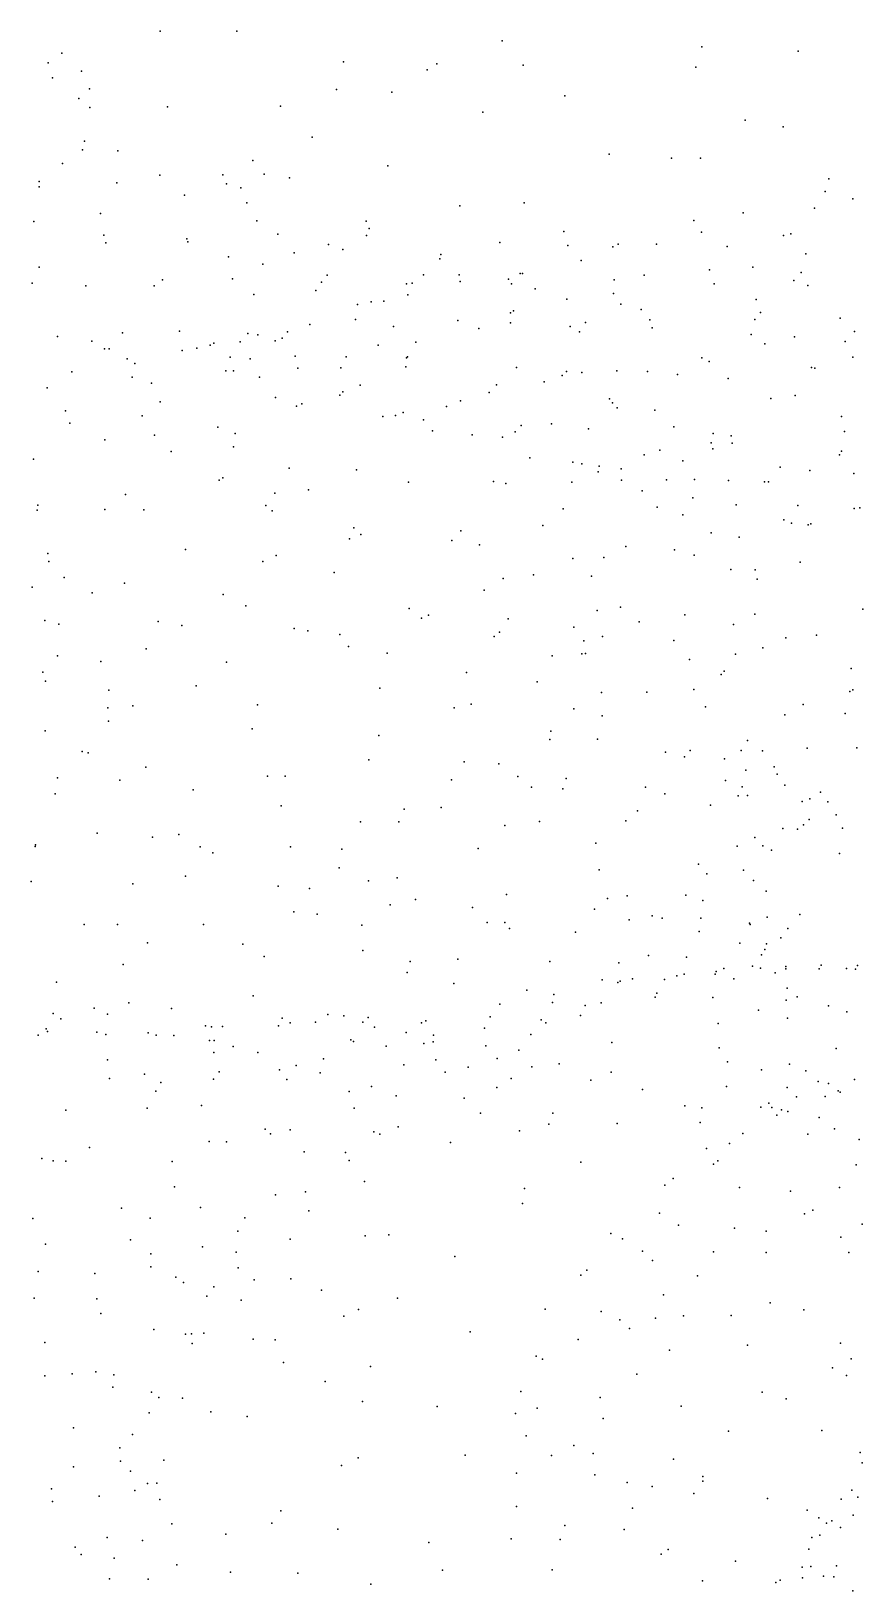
# Model space of a CAD drawing. Header units: metres. Extents: x -24.3 to 24.3, y -27.7 to 27.7.
# Drawn here: x -14.41 to -11.65, y -10.36 to -5.18 of the extents above; entities that cross this region are included whole.
import ezdxf

# ---------------------------------------------------------------- set-up
doc = ezdxf.new("R2010")
doc.units = ezdxf.units.M

msp = doc.modelspace()

# ---------------------------------------------------------------- linework, layer by layer
for p in [(-13.98, -5.1832, 16.0819), (-13.7253, -5.1829, 16.0821), (-12.8448, -5.2144, -5.9787), (-14.3067, -5.2555, 4.9128), (-12.1816, -5.2353, -6.4563), (-11.862, -5.249, 16.3922), (-14.3523, -5.2876, -5.0232), (-14.2414, -5.3156, 5.2208), (-13.3714, -5.2849, 16.1303), (-13.0935, -5.3108, 16.1383), (-13.0616, -5.2917, -5.7919), (-12.7752, -5.296, 16.1262), (-12.2011, -5.3028, 16.2277), (-14.3378, -5.3374, 5.4822), (-14.2154, -5.3742, 4.6743), (-13.3953, -5.3767, -5.4978), (-13.2114, -5.3856, -5.6475), (-14.251, -5.4067, 4.4153), (-14.2137, -5.4363, 16.2436), (-13.9561, -5.4343, 5.049), (-13.5805, -5.4314, -5.3328), (-12.6361, -5.3974, -6.1198), (-12.9092, -5.4517, 16.2027), (-12.0379, -5.4785, 16.2149), (-13.4751, -5.5351, 16.2515), (-11.9113, -5.5, -6.6366), (-14.2384, -5.5766, 5.8167), (-14.2319, -5.5481, 4.1281), (-14.1206, -5.5805, 5.6103), (-12.4891, -5.5909, -6.2183), (-14.3045, -5.6227, 3.8927), (-13.6722, -5.6122, 5.0438), (-13.2245, -5.63, 16.2383), (-12.2825, -5.6048, 16.1327), (-12.1857, -5.6049, -6.4326), (-14.382, -5.6825, 16.4657), (-14.1249, -5.6863, 16.4268), (-13.9815, -5.6614, 4.1685), (-13.7721, -5.6594, 4.4067), (-13.7607, -5.69, 5.3274), (-13.6346, -5.6578, 4.5928), (-13.5509, -5.6696, -5.3031), (-11.7601, -5.6735, -6.7361), (-14.382, -5.6999, -5.0319), (-13.8999, -5.7273, 5.5473), (-13.7122, -5.7033, -5.1567), (-11.7721, -5.7155, 4.5277), (-11.6804, -5.7398, 4.1796), (-14.1791, -5.7884, 3.7002), (-13.6921, -5.7527, 16.3685), (-12.9854, -5.7632, -5.759), (-12.7719, -5.7532, -5.9582), (-12.0443, -5.7857, 0.4204), (-11.807, -5.7705, 0.3191), (-14.4003, -5.8148, 6.3429), (-13.6598, -5.8124, 4.2088), (-13.2958, -5.814, -5.4832), (-13.2865, -5.8385, 4.9895), (-12.6401, -5.8485, 0.3413), (-12.2085, -5.8118, 0.2557), (-12.1824, -5.8508, 16.0784), (-14.1676, -5.8603, -5.0453), (-14.161, -5.8861, 16.5526), (-13.8922, -5.8728, 16.4874), (-13.8881, -5.8824, 3.8056), (-13.5898, -5.8571, 5.4498), (-13.4219, -5.8907, 4.3091), (-13.2952, -5.8618, 4.5117), (-12.8524, -5.8848, 16.1906), (-12.6268, -5.8941, -6.0626), (-12.4775, -5.8988, 0.1763), (-12.4597, -5.8906, 16.121), (-12.3319, -5.8903, 0.6049), (-12.0977, -5.8982, 0.0351), (-11.9107, -5.8616, 16.0282), (-11.8863, -5.8563, 4.7537), (-13.7534, -5.932, -5.1011), (-13.5358, -5.9192, 16.3849), (-13.3738, -5.9076, 5.3084), (-13.0519, -5.9386, 4.6212), (-13.0485, -5.925, 0.4004), (-12.5818, -5.9447, 0.726), (-11.8364, -5.9221, 0.7424), (-14.3825, -5.9667, -5.0573), (-13.7397, -6.0055, 5.7517), (-13.6399, -5.9565, 3.9263), (-13.426, -5.9935, -5.326), (-13.1058, -5.9915, 0.6805), (-12.9871, -5.9921, 4.8494), (-12.8233, -6.0069, -5.8576), (-12.7852, -5.9873, 0.8607), (-12.7774, -5.988, 4.7442), (-12.373, -5.9933, 0.8778), (-12.156, -5.975, -6.4429), (-12.012, -5.9667, 4.3691), (-11.8512, -5.9844, 4.1476), (-14.4053, -6.0193, 3.0871), (-14.2274, -6.0284, 6.2839), (-14.0002, -6.0281, 6.0239), (-13.9731, -6.0083, 3.4787), (-13.669, -6.0573, 3.6806), (-13.4639, -6.0438, 5.5096), (-13.4444, -6.0168, 4.0173), (-13.162, -6.0222, -5.5229), (-13.1582, -6.058, 4.2139), (-13.143, -6.0191, 5.2274), (-12.9841, -6.014, 0.9453), (-12.8136, -6.022, 0.0467), (-12.7345, -6.0383, 4.4669), (-12.4753, -6.054, 4.5308), (-12.4729, -6.0088, -6.1805), (-12.1404, -6.0217, 0.9585), (-11.876, -6.0112, -6.6396), (-11.8293, -6.0278, 15.8665), (-13.3248, -6.0904, 1.0205), (-13.28, -6.0816, 0.4068), (-13.2373, -6.0797, 16.3178), (-12.6295, -6.0733, -0.0966), (-12.4508, -6.0899, 16.0075), (-12.3828, -6.1072, 1.1903), (-12.0011, -6.0742, -0.2949), (-13.4831, -6.1566, 0.1822), (-13.332, -6.1399, 3.8311), (-12.9917, -6.144, -0.0907), (-12.8174, -6.1518, 4.2333), (-12.8172, -6.1184, 16.0948), (-12.8067, -6.1115, 1.2099), (-12.5674, -6.1508, 4.913), (-12.3541, -6.141, -0.295), (-12.0054, -6.1406, 4.88), (-11.9866, -6.1176, 1.0991), (-11.7223, -6.136, 15.6538), (-14.3217, -6.1967, 6.4709), (-14.2074, -6.2126, 2.4218), (-14.1054, -6.1849, 2.833), (-13.9159, -6.1788, 3.0881), (-13.7152, -6.2148, 3.0093), (-13.689, -6.1864, 0.9804), (-13.6558, -6.1917, 0.4831), (-13.5985, -6.2111, -5.0003), (-13.5758, -6.2028, 3.4212), (-13.5571, -6.1808, 1.4845), (-13.2059, -6.1632, 1.3692), (-12.9222, -6.1698, -5.688), (-12.6183, -6.1632, 1.3436), (-12.5878, -6.1817, 4.1436), (-12.3462, -6.1679, 4.926), (-12.0178, -6.1902, 3.9783), (-11.8743, -6.1978, -0.5394), (-11.7053, -6.2135, 5.0388), (-11.674, -6.1801, 1.1859), (-14.1655, -6.2377, 16.7341), (-14.15, -6.2377, 6.2857), (-13.9071, -6.2437, 1.1168), (-13.8588, -6.2359, 1.6795), (-13.8142, -6.2254, 2.7033), (-13.8026, -6.2187, 1.3933), (-13.7485, -6.2657, 5.8495), (-13.5324, -6.2623, 3.1344), (-13.3631, -6.2644, 5.5349), (-13.256, -6.2257, -0.0426), (-13.1585, -6.2648, 3.6406), (-13.1318, -6.2158, -5.3889), (-11.9721, -6.2215, 15.73), (-11.6801, -6.265, -0.653), (-14.2734, -6.3145, 1.7881), (-14.0895, -6.2712, -4.9262), (-14.0646, -6.2868, 1.3074), (-13.7629, -6.3113, 0.2911), (-13.737, -6.3106, 1.8649), (-13.6811, -6.271, 16.5087), (-13.5228, -6.3019, 2.8977), (-13.3805, -6.3011, 1.7691), (-13.1647, -6.2978, 16.2664), (-13.1621, -6.2673, 1.6369), (-12.7974, -6.2993, 5.2347), (-12.6314, -6.3133, -5.906), (-12.5798, -6.316, 5.0894), (-12.4641, -6.3106, -6.0717), (-12.3622, -6.3131, 3.8605), (-12.1817, -6.2673, -0.4888), (-12.1568, -6.2793, -6.389), (-11.8175, -6.2998, 3.7424), (-11.8059, -6.3024, 1.3308), (-14.3555, -6.3668, 1.5929), (-14.0731, -6.3321, 0.9918), (-14.0095, -6.3518, 0.753), (-13.6507, -6.3314, 2.3985), (-13.316, -6.3583, 3.0219), (-12.8631, -6.3577, 16.0471), (-12.7055, -6.347, 1.6904), (-12.6454, -6.3265, 3.8402), (-12.2628, -6.3233, 5.0813), (-12.0937, -6.3361, 1.4727), (-13.9808, -6.4141, -4.76), (-13.597, -6.3988, 0.0498), (-13.5101, -6.4207, -4.8477), (-13.384, -6.3915, 2.0157), (-13.3738, -6.3801, 2.7408), (-12.983, -6.4105, 5.3466), (-12.8876, -6.3832, 3.5558), (-12.4883, -6.4032, 1.7062), (-12.4782, -6.4165, 15.8755), (-11.9519, -6.4023, 5.1375), (-11.871, -6.3922, -0.7177), (-14.2948, -6.4436, 6.511), (-14.0398, -6.4607, 6.2436), (-13.5278, -6.4285, 16.4246), (-13.2411, -6.4621, -0.2066), (-13.1993, -6.4587, 5.4857), (-13.1736, -6.4487, -5.1665), (-13.1057, -6.4734, 2.7697), (-13.0295, -6.4296, 3.2391), (-12.4625, -6.4337, -0.4977), (-12.3373, -6.441, 3.5973), (-11.7174, -6.4621, 15.3284), (-14.2805, -6.4849, -4.8543), (-13.9995, -6.524, 0.3359), (-13.7892, -6.4973, 0.152), (-13.7316, -6.5184, -4.5618), (-13.0758, -6.5099, 2.4922), (-12.9439, -6.5231, 2.2878), (-12.8019, -6.5132, 3.2341), (-12.7811, -6.4927, 2.1176), (-12.6811, -6.4873, 15.9378), (-12.5576, -6.5038, 3.451), (-12.275, -6.4971, 15.6657), (-12.1442, -6.5187, 1.7724), (-11.708, -6.5123, -6.6092), (-14.1644, -6.5401, 16.752), (-13.7369, -6.5636, 16.5109), (-12.8439, -6.5313, -5.4271), (-12.3207, -6.574, -6.0852), (-12.1501, -6.5499, 3.3887), (-12.1445, -6.5697, -6.2605), (-12.0841, -6.5264, 15.5134), (-12.0811, -6.5508, 5.243), (-14.4008, -6.6045, 0.7552), (-13.9434, -6.5785, -4.5466), (-12.7531, -6.5994, 2.5879), (-12.6094, -6.614, 5.3007), (-12.5804, -6.6196, 2.9454), (-12.5223, -6.6277, 2.4411), (-12.3729, -6.5894, 5.2588), (-12.2448, -6.6098, 1.9466), (-11.7242, -6.5897, -0.9674), (-11.7178, -6.5777, 1.7239), (-13.7845, -6.6733, -0.0011), (-13.7725, -6.6659, 6.0072), (-13.5519, -6.6338, 5.8392), (-13.3289, -6.6396, 16.315), (-13.1554, -6.681, 5.5663), (-12.8733, -6.6782, 15.9625), (-12.6138, -6.6809, 15.8571), (-12.526, -6.6462, -0.6395), (-12.4497, -6.6365, 3.1597), (-12.4482, -6.6739, -5.9116), (-12.299, -6.6729, 2.3315), (-12.2058, -6.6718, 3.1388), (-12.0932, -6.675, -0.8427), (-11.9739, -6.6791, -6.3442), (-11.9598, -6.6795, 3.1435), (-11.9209, -6.6307, 15.2296), (-11.8228, -6.6418, 14.9383), (-11.6766, -6.6517, 3.221), (-14.0954, -6.7219, 6.3746), (-13.5991, -6.7171, -0.1972), (-13.4876, -6.7063, -4.5253), (-12.8321, -6.6852, 5.4113), (-12.3795, -6.7089, 15.5455), (-12.2117, -6.7321, 2.8364), (-14.3886, -6.774, 6.7055), (-14.387, -6.7563, -4.7492), (-14.1643, -6.7713, -4.4969), (-14.0348, -6.7725, 16.729), (-13.6294, -6.7583, 16.4832), (-13.6083, -6.7757, -4.2997), (-12.6425, -6.7689, -5.4996), (-12.3295, -6.7635, -0.7608), (-12.0672, -6.7555, 2.4374), (-11.8627, -6.7578, 2.0991), (-11.6757, -6.7677, 14.3269), (-11.6566, -6.7656, 1.995), (-13.3375, -6.8316, -4.3449), (-12.7095, -6.8242, -0.5997), (-12.2451, -6.7884, 15.3857), (-11.9088, -6.8053, 14.6327), (-11.8841, -6.8167, 2.8702), (-11.8289, -6.8223, -1.1482), (-11.819, -6.8188, 2.5097), (-13.3515, -6.8689, 16.33), (-13.3142, -6.8539, -0.3439), (-13.0123, -6.8737, -0.4715), (-12.9821, -6.8416, -4.7928), (-12.1509, -6.8483, 14.9963), (-12.0576, -6.8628, 14.7933), (-14.3533, -6.9172, 16.8987), (-13.8967, -6.9041, 6.2197), (-13.5949, -6.9236, -4.0494), (-12.9198, -6.8887, 5.5286), (-12.61, -6.9337, 5.4314), (-12.5075, -6.9305, 15.4697), (-12.4334, -6.8944, -5.7053), (-12.2725, -6.905, 5.3311), (-12.207, -6.9234, -6.0279), (-14.3505, -6.944, 0.3702), (-13.6394, -6.9439, -0.2357), (-13.4024, -6.9804, 5.8521), (-12.7409, -6.9887, 15.7571), (-12.0847, -6.9704, -1.0544), (-12.0042, -6.9715, 14.468), (-11.8554, -6.9459, 5.3314), (-14.4054, -7.0292, -4.5443), (-14.2997, -6.9969, 6.5926), (-14.0992, -7.0161, 6.405), (-12.9046, -7.0393, -4.4114), (-12.841, -6.9999, -4.7417), (-12.5475, -6.9927, -5.414), (-11.9974, -7.0031, -6.1734), (-14.2066, -7.0477, -4.3149), (-13.7716, -7.053, 6.0963), (-13.6962, -7.0916, -3.9358), (-12.4516, -7.0953, 5.4383), (-14.3632, -7.1396, 16.8889), (-13.9868, -7.1437, 16.7128), (-13.1538, -7.1001, 5.7184), (-13.1122, -7.1326, 16.054), (-13.0894, -7.1222, -3.8552), (-12.8248, -7.1338, 5.5851), (-12.5293, -7.1062, 15.3257), (-12.3891, -7.1448, -5.4179), (-12.2376, -7.1213, -5.7232), (-12.0056, -7.1189, 14.1562), (-11.6469, -7.1025, 13.8694), (-14.3165, -7.1521, 0.1573), (-13.908, -7.1569, -0.1797), (-13.5353, -7.1664, -3.7659), (-13.4901, -7.1747, 5.9334), (-13.3841, -7.1862, 16.2884), (-12.8712, -7.1935, 15.7615), (-12.854, -7.1783, -3.9231), (-12.6069, -7.1617, -4.719), (-12.5119, -7.1932, -5.115), (-12.0769, -7.1536, 5.3855), (-11.9031, -7.1972, 13.9512), (-11.8006, -7.188, -6.2032), (-14.0264, -7.2338, -4.0676), (-13.3553, -7.2261, -3.6306), (-13.2269, -7.2486, -0.4515), (-12.573, -7.2071, -0.6913), (-12.5684, -7.2489, 5.5421), (-12.2748, -7.2059, 14.5025), (-11.9786, -7.2311, -6.0034), (-14.3217, -7.257, -4.2675), (-14.1773, -7.2763, 6.4043), (-13.7606, -7.2778, 16.5297), (-12.6782, -7.2572, -4.0469), (-12.5799, -7.251, -4.3431), (-12.2223, -7.2694, 14.2476), (-12.0692, -7.252, -5.7716), (-11.6857, -7.2993, -1.7083), (-14.3704, -7.311, 6.5585), (-14.3608, -7.3414, 0.0299), (-12.9632, -7.3124, -3.6001), (-12.7285, -7.3437, 15.4676), (-12.1172, -7.3192, -5.5638), (-12.1072, -7.3081, 13.9877), (-14.1514, -7.3716, -0.1266), (-13.8614, -7.3571, -3.8498), (-13.2504, -7.3643, -3.454), (-12.5143, -7.3786, 14.5987), (-12.364, -7.3774, -4.7749), (-12.2082, -7.3689, -5.3145), (-11.6897, -7.376, -6.14), (-11.6799, -7.3696, 13.7641), (-14.1548, -7.4303, 16.7573), (-14.0717, -7.4237, 6.27), (-13.657, -7.4204, 5.9776), (-13.0044, -7.4303, 5.6763), (-12.9475, -7.4175, 15.7088), (-12.6067, -7.4335, 14.9057), (-12.5127, -7.4562, -0.7175), (-12.1693, -7.4268, -1.0333), (-11.9057, -7.4534, -5.6969), (-11.8453, -7.4184, -5.9245), (-11.7051, -7.4486, 5.4671), (-14.3626, -7.5067, -4.1229), (-14.1524, -7.4742, -3.9909), (-13.6754, -7.4997, -3.5693), (-12.6832, -7.5078, 15.1578), (-13.254, -7.5214, -0.2804), (-12.686, -7.5346, -0.559), (-12.5281, -7.5339, 14.3713), (-12.0303, -7.5384, 13.8645), (-14.2393, -7.5748, -0.1383), (-14.2192, -7.5795, 6.349), (-13.2869, -7.6022, 16.0902), (-12.9709, -7.6089, -3.3764), (-12.302, -7.5771, 5.497), (-12.2394, -7.5921, -4.068), (-12.2208, -7.5711, -4.3377), (-12.1065, -7.5997, -4.8796), (-12.0504, -7.5713, -1.2397), (-11.9804, -7.5731, -5.3293), (-11.8315, -7.5643, -1.9505), (-11.6665, -7.5624, -2.3948), (-14.321, -7.6623, 16.793), (-14.0277, -7.6264, 16.6436), (-13.6236, -7.6563, -0.1366), (-13.5653, -7.6563, 16.3185), (-12.856, -7.6155, 15.4501), (-12.7926, -7.6583, 5.579), (-12.6322, -7.6646, -3.3502), (-12.0349, -7.637, -5.0821), (-11.9418, -7.6255, 5.5158), (-11.931, -7.6497, -1.6387), (-14.3293, -7.715, -3.9401), (-14.1149, -7.6701, -3.7987), (-13.8712, -7.702, 6.0022), (-13.0127, -7.6684, 15.6227), (-12.7467, -7.6933, 15.0359), (-12.6432, -7.6985, -0.3823), (-12.3681, -7.6933, 14.0666), (-12.304, -7.7152, -3.4483), (-12.1034, -7.6711, -3.7523), (-12.0481, -7.6925, -4.6037), (-11.9058, -7.6869, -2.1305), (-11.7879, -7.7095, -2.7363), (-13.5783, -7.7554, 5.8705), (-13.1698, -7.7666, -3.3524), (-13.0467, -7.7606, -0.1592), (-12.1523, -7.7527, -1.1701), (-12.0607, -7.7216, -4.3156), (-12.03, -7.7212, -4.0624), (-11.8486, -7.7409, -3.5199), (-11.8224, -7.7317, -3.2131), (-11.7632, -7.7416, 13.6616), (-13.3153, -7.8084, 5.7455), (-13.1874, -7.8088, 15.9039), (-12.7208, -7.8076, 14.5775), (-12.4341, -7.8051, 5.5379), (-12.3952, -7.7716, -0.4974), (-11.8434, -7.8179, -4.328), (-11.8255, -7.8012, -3.9468), (-11.7357, -7.7849, 5.5649), (-14.19, -7.8462, 6.0886), (-14.0058, -7.8597, 16.5814), (-13.9188, -7.8506, -3.6404), (-12.8356, -7.821, 15.219), (-12.0058, -7.86, -1.4905), (-11.9121, -7.8309, -2.543), (-11.8637, -7.8329, -4.7316), (-11.7147, -7.8291, -5.3478), (-14.3953, -7.8904, -0.1187), (-14.3949, -7.885, 16.7909), (-13.8473, -7.8915, -0.0152), (-13.8053, -7.9119, 16.4325), (-13.5478, -7.8912, 16.2589), (-13.377, -7.8992, 16.0931), (-12.9241, -7.8972, -0.0052), (-12.534, -7.8792, 14.2023), (-12.0637, -7.8892, -3.0663), (-11.9794, -7.8881, 5.5225), (-11.9501, -7.9023, -2.1625), (-11.724, -7.9137, -5.0761), (-13.3856, -7.9613, -0.0656), (-12.5228, -7.9678, -0.0684), (-12.1928, -7.9493, -3.2474), (-12.0427, -7.9687, 13.7885), (-14.4088, -8.0069, -3.8971), (-14.0713, -8.0138, -3.7238), (-13.8965, -7.9891, 5.8638), (-13.5882, -8.0218, 0.0075), (-13.2891, -8.0039, -3.3734), (-13.1936, -7.9949, 0.0409), (-12.1648, -7.9807, -0.8654), (-12.0104, -8.0033, -1.7767), (-13.4847, -8.0293, 5.7084), (-13.1325, -8.066, 15.5082), (-12.8306, -8.0499, 14.6288), (-12.4951, -8.0625, 14.0536), (-12.4292, -8.0542, -3.1362), (-12.2342, -8.0517, -2.9696), (-12.1777, -8.0697, -0.5042), (-11.9677, -8.0389, -2.3348), (-13.5367, -8.1072, -3.4371), (-13.4588, -8.1152, 16.1112), (-13.2171, -8.084, 15.7853), (-12.9433, -8.0933, 15.1249), (-12.538, -8.0985, 0.3352), (-12.3465, -8.1205, -0.1181), (-12.3138, -8.1285, 13.9078), (-12.1843, -8.1284, -0.2724), (-11.9641, -8.1254, -1.9933), (-11.8558, -8.1165, 13.7224), (-14.233, -8.1496, 5.841), (-14.1217, -8.1498, -0.09), (-13.8361, -8.1495, 5.6888), (-13.3108, -8.1514, 0.1648), (-12.8939, -8.1422, -3.2993), (-12.8353, -8.1429, 0.3754), (-12.8205, -8.1622, 5.5628), (-12.6013, -8.1746, 0.5757), (-12.4231, -8.1335, 0.1214), (-12.1909, -8.1728, 0.5526), (-12.0235, -8.1449, -2.5596), (-12.0212, -8.1491, -0.708), (-11.8963, -8.1624, 5.4378), (-14.0227, -8.2098, 16.5224), (-13.706, -8.2143, 5.498), (-12.0554, -8.2118, 0.7693), (-11.9727, -8.2324, 0.3175), (-11.9673, -8.214, 0.5509), (-11.9187, -8.1935, -1.0517), (-14.1037, -8.2824, 5.4816), (-13.6353, -8.2557, 16.2434), (-13.3069, -8.2361, -3.4186), (-13.1502, -8.2718, 5.5233), (-12.9918, -8.265, 14.9512), (-12.6861, -8.2717, 14.2142), (-12.4575, -8.2768, 5.5077), (-12.3584, -8.2528, 0.9319), (-12.2324, -8.2582, -3.0737), (-11.9839, -8.2506, 1.071), (-11.7848, -8.2839, 1.8036), (-11.665, -8.285, 2.0574), (-13.1606, -8.3086, 0.4824), (-12.5126, -8.3329, 2.7242), (-12.4527, -8.3376, 1.7175), (-12.4122, -8.3298, 1.935), (-12.3057, -8.3325, 2.884), (-12.2648, -8.32, 1.3163), (-12.2397, -8.314, 1.5437), (-12.1374, -8.314, 2.6234), (-12.1342, -8.3057, 2.2402), (-12.1085, -8.2955, 1.734), (-12.075, -8.33, 2.9688), (-12.0129, -8.288, 1.4189), (-11.9868, -8.2948, 1.9767), (-11.9378, -8.3097, 2.7589), (-11.9022, -8.2887, -2.2448), (-11.9021, -8.2971, -1.4615), (-11.7915, -8.2962, 2.3692), (-11.7012, -8.295, 0.4002), (-11.6708, -8.2982, 1.2046), (-14.3249, -8.3413, 5.4291), (-13.6717, -8.3867, 0.1805), (-13.005, -8.3448, 0.6855), (-12.7625, -8.3676, 0.9551), (-12.6726, -8.3814, 3.0242), (-12.4608, -8.3418, 1.4737), (-12.3313, -8.3777, -3.2612), (-11.8981, -8.3609, 3.2406), (-11.8653, -8.39, -2.0341), (-14.2001, -8.4271, -3.7679), (-14.0849, -8.409, -0.0038), (-13.9425, -8.4283, 5.2963), (-12.8525, -8.4144, 3.1445), (-12.6779, -8.4079, 2.6015), (-12.5685, -8.4185, -3.351), (-12.5163, -8.4098, 3.2802), (-12.3367, -8.3906, 13.9334), (-12.1445, -8.3921, 3.33), (-11.9933, -8.4339, -2.7592), (-11.9016, -8.4011, 5.4205), (-11.7605, -8.4197, -0.6157), (-11.7001, -8.4392, 3.6359), (-14.3362, -8.4445, 4.9906), (-14.3099, -8.463, 4.7688), (-14.1555, -8.447, 5.2537), (-13.8304, -8.4862, 3.4813), (-13.81, -8.4888, 3.9764), (-13.7731, -8.4877, -3.6583), (-13.5879, -8.4864, 16.1184), (-13.5748, -8.4609, 3.2153), (-13.5492, -8.4757, 3.8674), (-13.4646, -8.4742, 3.468), (-13.4236, -8.4477, 5.3479), (-13.3701, -8.4521, 3.0568), (-13.3074, -8.4741, 3.6708), (-13.2892, -8.4587, 3.3136), (-13.2688, -8.4906, 15.4572), (-13.1122, -8.4756, 2.7105), (-13.0976, -8.4694, 3.5846), (-12.9034, -8.4937, -3.4996), (-12.8847, -8.4555, 5.407), (-12.7154, -8.4656, 2.3838), (-12.6995, -8.4759, 1.7908), (-12.5847, -8.4514, 3.5377), (-12.1272, -8.4785, 5.3777), (-11.8966, -8.4606, 13.7602), (-14.3861, -8.5168, 16.6829), (-14.3595, -8.496, 4.0528), (-14.355, -8.5048, -0.1288), (-14.191, -8.5065, 3.882), (-14.1609, -8.5151, 4.3922), (-14.0204, -8.5094, 4.1685), (-13.9939, -8.517, 16.4405), (-13.9351, -8.5178, 4.3705), (-13.817, -8.5345, 4.6923), (-13.8007, -8.5349, 16.3035), (-13.3468, -8.5326, 3.9773), (-13.3389, -8.5382, 0.6289), (-13.163, -8.508, 15.2441), (-13.1046, -8.545, -3.572), (-13.0741, -8.5391, 2.4224), (-13.0722, -8.5168, 14.8265), (-12.7492, -8.5146, 1.5772), (-12.4806, -8.5417, 3.8057), (-13.8027, -8.5747, 3.1263), (-13.738, -8.5542, 4.9799), (-13.6563, -8.5747, 4.1778), (-13.4378, -8.5958, 4.1794), (-13.2303, -8.5537, 5.2876), (-12.8988, -8.5527, 3.9155), (-12.8617, -8.5944, 1.3904), (-12.7896, -8.5662, 14.2229), (-12.1236, -8.5592, 3.9515), (-11.7355, -8.5614, 4.0611), (-14.1557, -8.5985, 3.3471), (-14.0323, -8.6465, 3.1401), (-13.7845, -8.6387, 2.886), (-13.5844, -8.632, 0.5254), (-13.5283, -8.6173, 4.5254), (-13.4494, -8.6418, 2.4952), (-13.1711, -8.6153, 4.1636), (-13.0651, -8.5984, 0.9983), (-13.0335, -8.6402, 1.2119), (-12.9572, -8.6228, 2.0962), (-12.7458, -8.6223, 4.0711), (-12.6557, -8.6118, 14.0551), (-12.4822, -8.6398, 4.0897), (-12.0959, -8.6054, -3.0583), (-11.9832, -8.6321, 5.2547), (-11.8899, -8.6137, -2.5309), (-11.8356, -8.6352, -2.2801), (-14.1491, -8.6609, 16.5183), (-13.9787, -8.674, -3.7918), (-13.8036, -8.663, 0.2621), (-13.56, -8.6642, -3.7305), (-13.279, -8.6877, 4.7696), (-12.8625, -8.6905, 4.294), (-12.815, -8.6603, 5.2544), (-12.5501, -8.6663, 5.2714), (-12.3781, -8.6972, 4.2838), (-12.1001, -8.6871, 13.8564), (-11.8982, -8.6906, 4.3923), (-11.7951, -8.6711, 5.1329), (-11.7605, -8.6769, -1.5038), (-11.6741, -8.6644, 4.3811), (-13.9953, -8.7023, 2.9065), (-13.8431, -8.7505, 2.6615), (-13.3526, -8.7041, 15.4931), (-13.1968, -8.7179, 4.4923), (-12.971, -8.7259, -3.6587), (-12.2384, -8.751, -3.3463), (-11.9594, -8.7423, 4.9682), (-11.867, -8.7212, 16.8231), (-11.7717, -8.7208, 16.4088), (-11.7282, -8.7012, -1.0655), (-11.7221, -8.7062, 4.6734), (-14.2937, -8.7661, 3.0256), (-14.0234, -8.7598, 0.2008), (-13.3364, -8.7597, 2.2301), (-12.9171, -8.7755, 4.5476), (-12.6767, -8.7761, 5.0341), (-12.1818, -8.7578, 5.0147), (-11.9851, -8.7557, 17.324), (-11.9491, -8.7567, 17.0718), (-11.9328, -8.782, -2.9339), (-11.9169, -8.7651, 16.5885), (-11.8957, -8.7707, 17.5616), (-11.7922, -8.7902, 13.7487), (-13.6316, -8.8285, 2.384), (-13.6142, -8.8447, 15.9771), (-13.5486, -8.8312, 0.7605), (-13.2709, -8.838, 1.4456), (-13.2511, -8.8459, 1.8263), (-13.1902, -8.8217, 14.8292), (-12.7872, -8.8349, 4.8248), (-12.6891, -8.8129, 4.5926), (-12.4631, -8.8106, 4.9514), (-12.1874, -8.8069, 4.7475), (-12.0458, -8.8435, 16.8898), (-11.8299, -8.8459, 16.2381), (-11.7408, -8.8283, -2.0052), (-14.2149, -8.8899, 0.1482), (-13.8177, -8.8705, 16.2438), (-13.7596, -8.8709, -3.8875), (-13.5024, -8.9044, 15.788), (-13.3651, -8.906, 15.2821), (-13.0164, -8.8729, 14.3957), (-12.1662, -8.8929, 17.1095), (-12.0899, -8.8764, 17.5214), (-11.6591, -8.8633, 18.1552), (-14.3734, -8.9268, -3.9826), (-14.3361, -8.9341, 2.8282), (-14.2934, -8.9354, 16.4785), (-13.9405, -8.9366, 2.4974), (-13.3527, -8.9328, -3.858), (-12.5831, -8.939, -3.656), (-12.1425, -8.9453, -3.3089), (-12.1287, -8.934, 16.5513), (-11.6693, -8.9471, -1.7699), (-13.3017, -9.0033, 14.9443), (-12.2766, -8.9924, 16.8993), (-13.9334, -9.0206, 0.4225), (-13.5974, -9.0469, 0.9402), (-13.498, -9.037, 1.1895), (-12.77, -9.0262, -3.7855), (-12.304, -9.015, 13.8811), (-12.0569, -9.0232, 17.883), (-11.8871, -9.035, 18.1823), (-11.7239, -9.0225, -2.1499), (-14.1091, -9.0913, 2.4623), (-13.846, -9.0888, 2.2191), (-13.4864, -9.1001, 1.4561), (-12.777, -9.0754, 14.0607), (-12.3221, -9.1082, -3.6594), (-11.8411, -9.11, -2.9864), (-11.8124, -9.0978, 13.7802), (-14.4031, -9.1255, 2.7327), (-14.0133, -9.1241, 16.2405), (-13.6988, -9.1238, 15.9089), (-12.2587, -9.1479, 16.4292), (-12.0732, -9.1579, 13.8685), (-11.6488, -9.1448, -1.9086), (-14.3609, -9.2113, 16.3817), (-14.0792, -9.1963, -4.1265), (-13.7224, -9.1679, 2.0186), (-13.5488, -9.1938, -4.0473), (-13.2997, -9.1831, -3.9999), (-13.2213, -9.1804, 14.4378), (-12.4836, -9.1759, 16.9272), (-12.4452, -9.1935, 17.3884), (-11.9676, -9.1677, -3.2621), (-11.7204, -9.188, 18.4656), (-14.0111, -9.2433, 2.2541), (-13.84, -9.2201, 0.7762), (-13.7286, -9.2373, 1.7884), (-13.0023, -9.2514, -3.9921), (-12.379, -9.2338, 13.8595), (-12.3452, -9.265, 17.7615), (-12.1429, -9.2366, 18.1385), (-11.9684, -9.2382, 16.1061), (-11.6928, -9.2388, 15.9403), (-14.3857, -9.3021, 0.0974), (-14.1976, -9.308, 2.3956), (-14.0116, -9.286, 0.5956), (-13.9279, -9.3201, 15.9753), (-13.7213, -9.2895, 1.5728), (-12.5836, -9.3135, -3.8806), (-12.5635, -9.2975, 17.1086), (-12.1961, -9.3165, -3.6303), (-13.9028, -9.3382, 2.0824), (-13.8021, -9.3525, 15.7995), (-13.6688, -9.3289, 15.6095), (-13.5467, -9.3259, 15.1953), (-13.4445, -9.3639, 14.7127), (-14.3993, -9.3905, 2.5401), (-14.1906, -9.3922, -4.2272), (-13.8252, -9.3837, 0.989), (-13.7114, -9.397, -4.2036), (-13.1919, -9.3904, 14.29), (-12.3088, -9.3793, 18.0677), (-11.9551, -9.4061, -3.422), (-14.1777, -9.4406, 16.1357), (-13.37, -9.4496, 14.447), (-13.3216, -9.4278, -4.1711), (-12.7017, -9.4271, 13.9577), (-12.5158, -9.4348, 16.5758), (-12.4544, -9.4621, 17.9176), (-12.3356, -9.4564, -3.8596), (-12.2427, -9.4494, 16.1649), (-12.0844, -9.4482, 13.8403), (-11.8423, -9.4295, 15.9862), (-14.0013, -9.4945, 0.7691), (-13.8965, -9.5102, 1.9375), (-13.8763, -9.509, 1.6692), (-13.8359, -9.506, 15.627), (-13.6715, -9.5264, 15.2464), (-13.5986, -9.5286, 14.9504), (-12.9509, -9.5015, -4.1615), (-12.5926, -9.5271, 17.7436), (-12.4212, -9.4905, 13.8344), (-14.3635, -9.537, 16.1989), (-13.8742, -9.5402, 1.4078), (-12.2892, -9.5634, 18.246), (-12.03, -9.5461, -3.6092), (-11.7212, -9.5393, -2.9888), (-13.5704, -9.6036, 14.6781), (-13.2824, -9.6175, -4.3172), (-12.7321, -9.5823, -4.116), (-12.7105, -9.5927, 17.0293), (-11.748, -9.6214, -3.2046), (-11.6857, -9.5921, 13.847), (-14.3632, -9.6485, 2.3295), (-14.2728, -9.6419, 0.2824), (-14.1945, -9.6348, -4.3848), (-14.134, -9.6449, 15.8773), (-13.4325, -9.6664, 14.3921), (-12.3974, -9.6423, 16.306), (-11.7015, -9.6465, 15.9725), (-14.1382, -9.6861, 0.6066), (-14.009, -9.7026, 0.8518), (-13.9854, -9.7199, 15.5553), (-13.9066, -9.7218, 1.1835), (-13.3086, -9.7331, 14.2197), (-12.7826, -9.7, 17.3629), (-12.5189, -9.7201, 16.4823), (-11.9808, -9.7025, 18.6027), (-11.9016, -9.7249, 13.7935), (-14.0166, -9.7708, 1.6532), (-13.8118, -9.7678, 15.1703), (-13.6919, -9.7836, 14.7563), (-13.061, -9.75, 14.009), (-12.7999, -9.7731, 13.9148), (-12.7282, -9.7553, 16.8338), (-12.2506, -9.7493, 18.3962), (-14.2681, -9.8206, 2.1186), (-12.5089, -9.7896, -4.1513), (-12.0929, -9.8319, 16.1417), (-11.7825, -9.8301, -3.441), (-14.1149, -9.8869, -4.6136), (-14.0721, -9.8426, 1.8817), (-12.7652, -9.847, -4.3006), (-12.6067, -9.8794, 13.8252), (-14.1119, -9.9311, 0.685), (-13.9681, -9.9281, 1.2443), (-13.3228, -9.9207, -4.5658), (-12.9675, -9.9116, -4.4355), (-12.6804, -9.9128, 17.7329), (-12.5429, -9.9061, 17.9596), (-12.2753, -9.925, 16.2802), (-11.6557, -9.9028, 16.0031), (-11.649, -9.9372, -3.2203), (-14.2683, -9.9498, 15.6958), (-14.0788, -9.9651, 15.334), (-13.3783, -9.9454, 14.1753), (-12.7969, -9.9717, 17.3439), (-12.5367, -9.9772, -4.2729), (-12.1784, -9.9829, 13.7447), (-14.3408, -10.023, -4.6517), (-14.0641, -10.0289, 1.5107), (-14.0228, -10.0056, 0.9453), (-13.9916, -10.0047, 15.116), (-12.4292, -10.0026, 13.7577), (-12.3465, -10.0156, 18.2952), (-12.2082, -10.0389, -4.0707), (-12.1786, -9.9979, 18.5352), (-11.6835, -10.028, -12.2392), (-14.3381, -10.0657, 0.2455), (-14.1834, -10.0478, 1.9048), (-13.9819, -10.0585, -4.7656), (-13.5798, -10.0962, 14.3088), (-12.7967, -10.0823, 17.0097), (-12.4122, -10.0881, 16.4177), (-11.9635, -10.0557, 18.6229), (-11.832, -10.0941, 16.1006), (-11.7184, -10.0574, -14.2592), (-11.663, -10.0506, -11.9894), (-13.942, -10.1393, 14.8149), (-13.61, -10.1369, -4.781), (-12.6369, -10.1452, 16.6964), (-11.7934, -10.1197, -3.6693), (-11.767, -10.1377, -12.7885), (-11.7503, -10.1301, -13.2525), (-11.6794, -10.1112, -3.4441), (-14.1567, -10.1852, -4.8411), (-14.0391, -10.1945, 1.2926), (-13.7627, -10.1736, 14.4637), (-13.3909, -10.1569, -4.7649), (-13.0882, -10.2018, -4.6918), (-12.8145, -10.1891, -4.542), (-12.6516, -10.1916, 13.716), (-12.4394, -10.1584, 18.1558), (-11.8167, -10.1854, -12.4014), (-11.7894, -10.177, -13.9832), (-11.721, -10.1514, -14.5091), (-14.2632, -10.2168, 15.2596), (-14.2426, -10.2417, 0.4348), (-14.1332, -10.2535, 0.7427), (-12.3165, -10.2408, -4.277), (-12.2933, -10.225, 13.6884), (-11.8266, -10.2238, -13.4906), (-13.925, -10.2755, 14.57), (-13.7471, -10.3003, -4.9319), (-13.5231, -10.3034, 14.1113), (-13.0431, -10.2939, 13.8325), (-12.6788, -10.2927, 17.0408), (-12.0701, -10.2641, 18.5686), (-11.8486, -10.2832, -3.8452), (-11.8199, -10.281, -11.8348), (-11.7346, -10.2795, 18.6293), (-14.1484, -10.3221, 1.7505), (-14.0206, -10.3236, -4.9782), (-13.281, -10.3399, 13.9201), (-12.1794, -10.3293, 16.4516), (-11.9362, -10.3345, -12.8672), (-11.9219, -10.3267, -13.2183), (-11.8472, -10.3194, -14.4183), (-11.7775, -10.3137, -11.523), (-11.7429, -10.3158, -14.6635), (-11.6799, -10.362, 13.667)]:
    msp.add_point(p)

doc.saveas('drawing.dxf')
